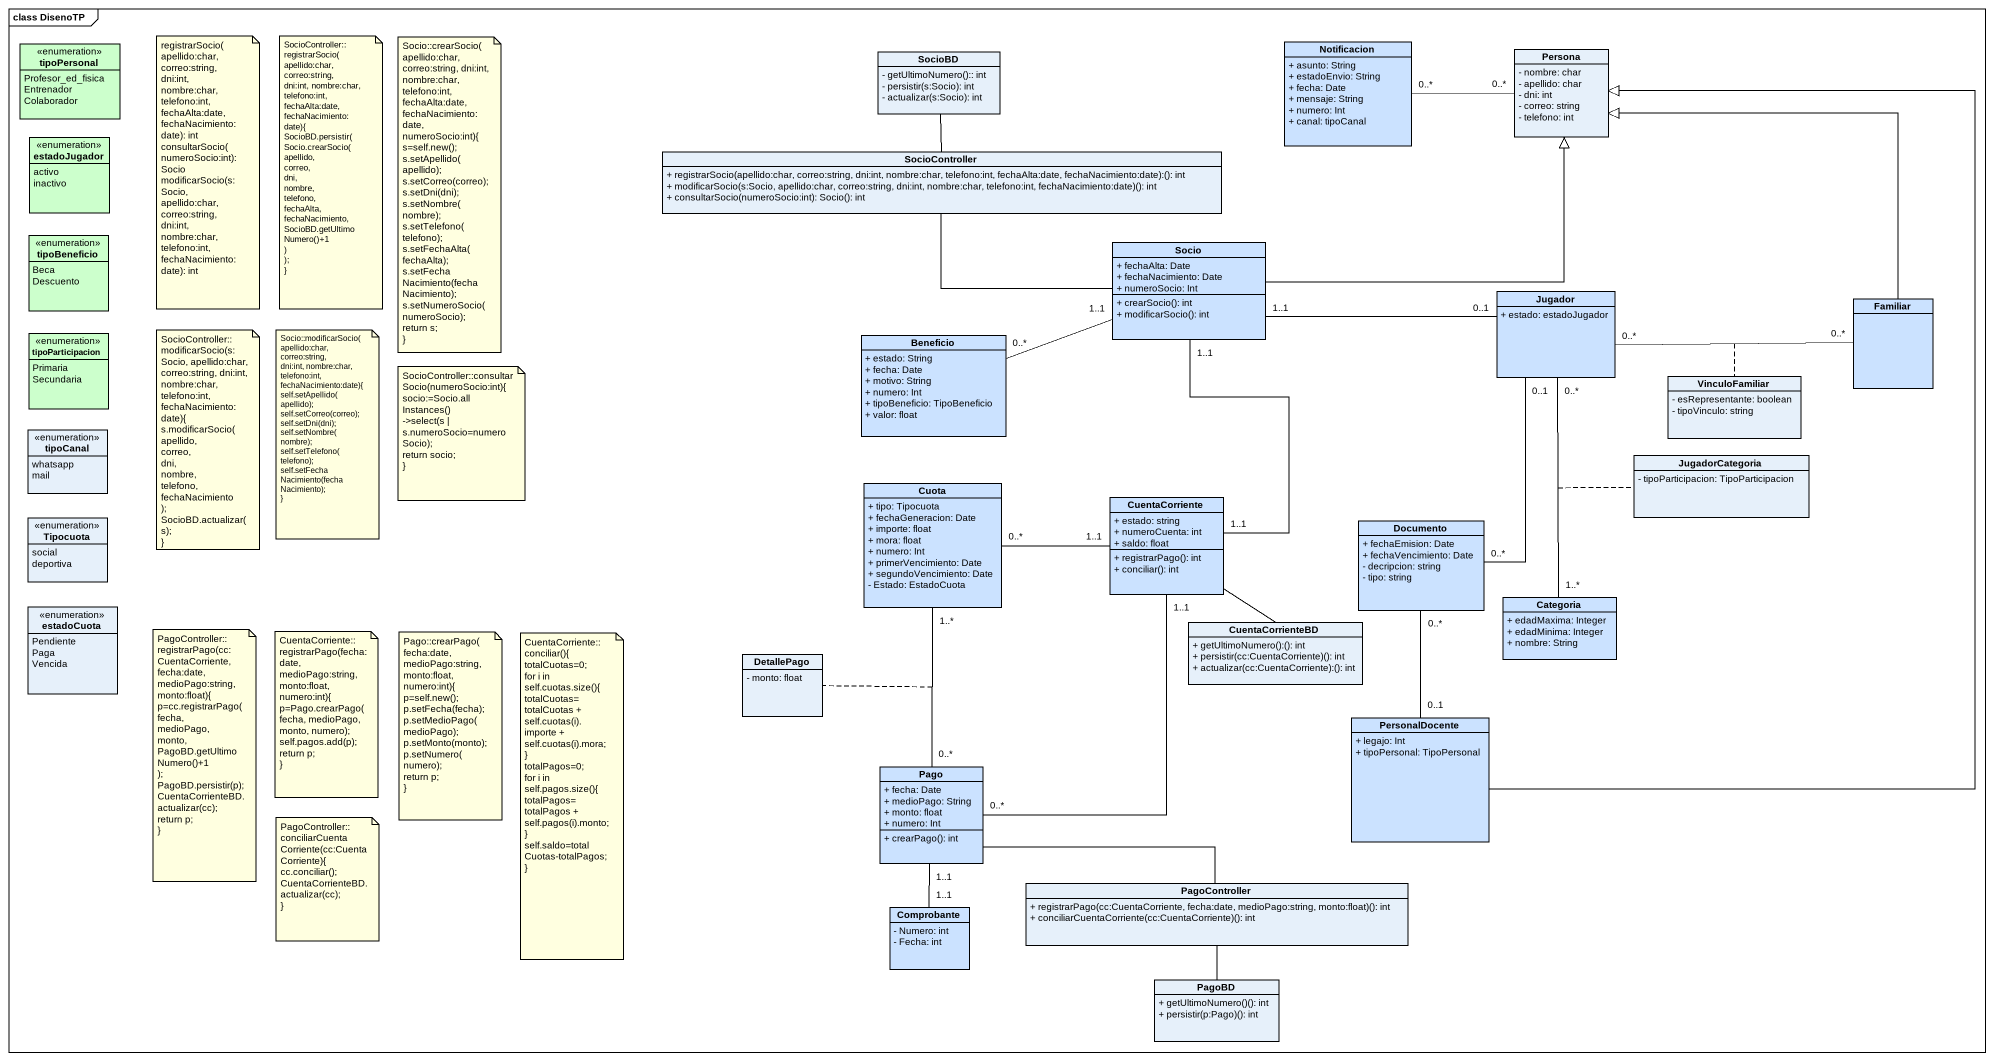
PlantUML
@startuml
mainframe class DisenoTP
hide circle
hide empty members
skinparam classAttributeIconSize 0
enum tipoPersonal #CCFFCC {
  Profesor_ed_fisica
  Entrenador
  Colaborador
}
class Notificacion #CBE2FF {
  + asunto: String
  + estadoEnvio: String
  + fecha: Date
  + mensaje: String
  + numero: Int
  + canal: tipoCanal
}
class SocioBD {
  {field} - getUltimoNumero():: int
  {field} - persistir(s:Socio): int
  {field} - actualizar(s:Socio): int
}
class Persona {
  - nombre: char
  - apellido: char
  - dni: int
  - correo: string
  - telefono: int
}
enum estadoJugador #CCFFCC {
  activo
  inactivo
}
class SocioController {
  + registrarSocio(apellido:char, correo:string, dni:int, nombre:char, telefono:int, fechaAlta:date, fechaNacimiento:date):(): int
  + modificarSocio(s:Socio, apellido:char, correo:string, dni:int, nombre:char, telefono:int, fechaNacimiento:date)(): int
  + consultarSocio(numeroSocio:int): Socio(): int
}
enum tipoBeneficio #CCFFCC {
  Beca
  Descuento
}
class Socio #CBE2FF {
  + fechaAlta: Date
  + fechaNacimiento: Date
  + numeroSocio: Int
  + crearSocio(): int
  + modificarSocio(): int
}
class Jugador #CBE2FF {
  + estado: estadoJugador
}
class Familiar #CBE2FF
enum tipoParticipacion #CCFFCC {
  Primaria
  Secundaria
}
class Beneficio #CBE2FF {
  + estado: String
  + fecha: Date
  + motivo: String
  + numero: Int
  + tipoBeneficio: TipoBeneficio
  + valor: float
}
class VinculoFamiliar {
  - esRepresentante: boolean
  - tipoVinculo: string
}
enum tipoCanal {
  whatsapp
  mail
}
class Cuota #CBE2FF {
  + tipo: Tipocuota
  + fechaGeneracion: Date
  + importe: float
  + mora: float
  + numero: Int
  + primerVencimiento: Date
  + segundoVencimiento: Date
  - Estado: EstadoCuota
}
class JugadorCategoria {
  - tipoParticipacion: TipoParticipacion
}
enum Tipocuota {
  social
  deportiva
}
class CuentaCorriente #CBE2FF {
  + estado: string
  + numeroCuenta: int
  + saldo: float
  + registrarPago(): int
  + conciliar(): int
}
class Documento #CBE2FF {
  + fechaEmision: Date
  + fechaVencimiento: Date
  - decripcion: string
  - tipo: string
}
enum estadoCuota {
  Pendiente
  Paga
  Vencida
}
class Categoria #CBE2FF {
  + edadMaxima: Integer
  + edadMinima: Integer
  + nombre: String
}
class CuentaCorrienteBD {
  + getUltimoNumero():(): int
  + persistir(cc:CuentaCorriente)(): int
  + actualizar(cc:CuentaCorriente):(): int
}
class DetallePago {
  - monto: float
}
class PersonalDocente #CBE2FF {
  + legajo: Int
  + tipoPersonal: TipoPersonal
}
class Pago #CBE2FF {
  + fecha: Date
  + medioPago: String
  + monto: float
  + numero: Int
  + crearPago(): int
}
class PagoController {
  + registrarPago(cc:CuentaCorriente, fecha:date, medioPago:string, monto:float)(): int
  + conciliarCuentaCorriente(cc:CuentaCorriente)(): int
}
class Comprobante #CBE2FF {
  - Numero: int
  - Fecha: int
}
class PagoBD {
  + getUltimoNumero()(): int
  + persistir(p:Pago)(): int
}
Persona "0..*" -left- "0..*" Notificacion
SocioController -up- SocioBD
Socio -right-|> Persona
Socio -left- SocioController
Socio "1..1" -left- "0..*" Beneficio
Socio "1..1" -- "1..1" CuentaCorriente
Jugador "0..1" -left- "1..1" Socio
Jugador "0..1" -- "0..*" Documento
Familiar -up-|> Persona
Familiar "0..*" -left- "0..*" Jugador
(Familiar, Jugador) .. VinculoFamiliar
Cuota "0..*" -right- "1..1" CuentaCorriente
Cuota "1..*" -- "0..*" Pago
(Cuota, Pago) .. DetallePago
CuentaCorriente -- CuentaCorrienteBD
Categoria "1..*" -up- "0..*" Jugador
(Categoria, Jugador) .. JugadorCategoria
PersonalDocente -up-|> Persona
PersonalDocente "0..1" -up- "0..*" Documento
Pago "0..*" -up- "1..1" CuentaCorriente
Pago -right- PagoController
Pago "1..1" -- "1..1" Comprobante
PagoController -- PagoBD
note as N1
  registrarSocio(apellido:char,
  correo:string,
  dni:int,
  nombre:char,
  telefono:int,
  fechaAlta:date,
  fechaNacimiento:date): int
  consultarSocio(numeroSocio:int): Socio
  modificarSocio(s:Socio,
  apellido:char,
  correo:string,
  dni:int,
  nombre:char,
  telefono:int,
  fechaNacimiento:date): int
end note
note as N2
  SocioController::registrarSocio(apellido:char, correo:string,
  dni:int, nombre:char, telefono:int, fechaAlta:date,
  fechaNacimiento:date){
  SocioBD.persistir(
  Socio.crearSocio(
  apellido,
  correo,
  dni,
  nombre,
  telefono,
  fechaAlta,
  fechaNacimiento,
  SocioBD.getUltimoNumero()+1
  )
  );
  ~}
end note
note as N3
  Socio::crearSocio(apellido:char, correo:string, dni:int,
  nombre:char, telefono:int, fechaAlta:date,
  fechaNacimiento:date, numeroSocio:int){
  s=self.new();
  s.setApellido(apellido);
  s.setCorreo(correo);
  s.setDni(dni);
  s.setNombre(nombre);
  s.setTelefono(telefono);
  s.setFechaAlta(fechaAlta);
  s.setFechaNacimiento(fechaNacimiento);
  s.setNumeroSocio(numeroSocio);
  return s;
  ~}
end note
note as N4
  SocioController::modificarSocio(s:Socio, apellido:char,
  correo:string, dni:int, nombre:char, telefono:int,
  fechaNacimiento:date){
  s.modificarSocio(
  apellido,
  correo,
  dni,
  nombre,
  telefono,
  fechaNacimiento
  );
  SocioBD.actualizar(s);
  ~}
end note
note as N5
  Socio::modificarSocio(apellido:char, correo:string,
  dni:int, nombre:char, telefono:int,
  fechaNacimiento:date){
  self.setApellido(apellido);
  self.setCorreo(correo);
  self.setDni(dni);
  self.setNombre(nombre);
  self.setTelefono(telefono);
  self.setFechaNacimiento(fechaNacimiento);
  ~}
end note
note as N6
  SocioController::consultarSocio(numeroSocio:int){
  socio:=Socio.allInstances()
  ->select(s | s.numeroSocio=numeroSocio);
  return socio;
  ~}
end note
note as N7
  PagoController::registrarPago(cc:CuentaCorriente,
  fecha:date, medioPago:string, monto:float){
  p=cc.registrarPago(
  fecha,
  medioPago,
  monto,
  PagoBD.getUltimoNumero()+1
  );
  PagoBD.persistir(p);
  CuentaCorrienteBD.actualizar(cc);
  return p;
  ~}
end note
note as N8
  CuentaCorriente::registrarPago(fecha:date,
  medioPago:string, monto:float, numero:int){
  p=Pago.crearPago(fecha, medioPago, monto, numero);
  self.pagos.add(p);
  return p;
  ~}
end note
note as N9
  Pago::crearPago(fecha:date, medioPago:string,
  monto:float, numero:int){
  p=self.new();
  p.setFecha(fecha);
  p.setMedioPago(medioPago);
  p.setMonto(monto);
  p.setNumero(numero);
  return p;
  ~}
end note
note as N10
  CuentaCorriente::conciliar(){
  totalCuotas=0;
  for i in self.cuotas.size(){
  totalCuotas=
  totalCuotas +
  self.cuotas(i).importe +
  self.cuotas(i).mora;
  ~}
  totalPagos=0;
  for i in self.pagos.size(){
  totalPagos=
  totalPagos +
  self.pagos(i).monto;
  ~}
  self.saldo=totalCuotas-totalPagos;
  ~}
end note
note as N11
  PagoController::conciliarCuentaCorriente(cc:CuentaCorriente){
  cc.conciliar();
  CuentaCorrienteBD.actualizar(cc);
  ~}
end note
@enduml
